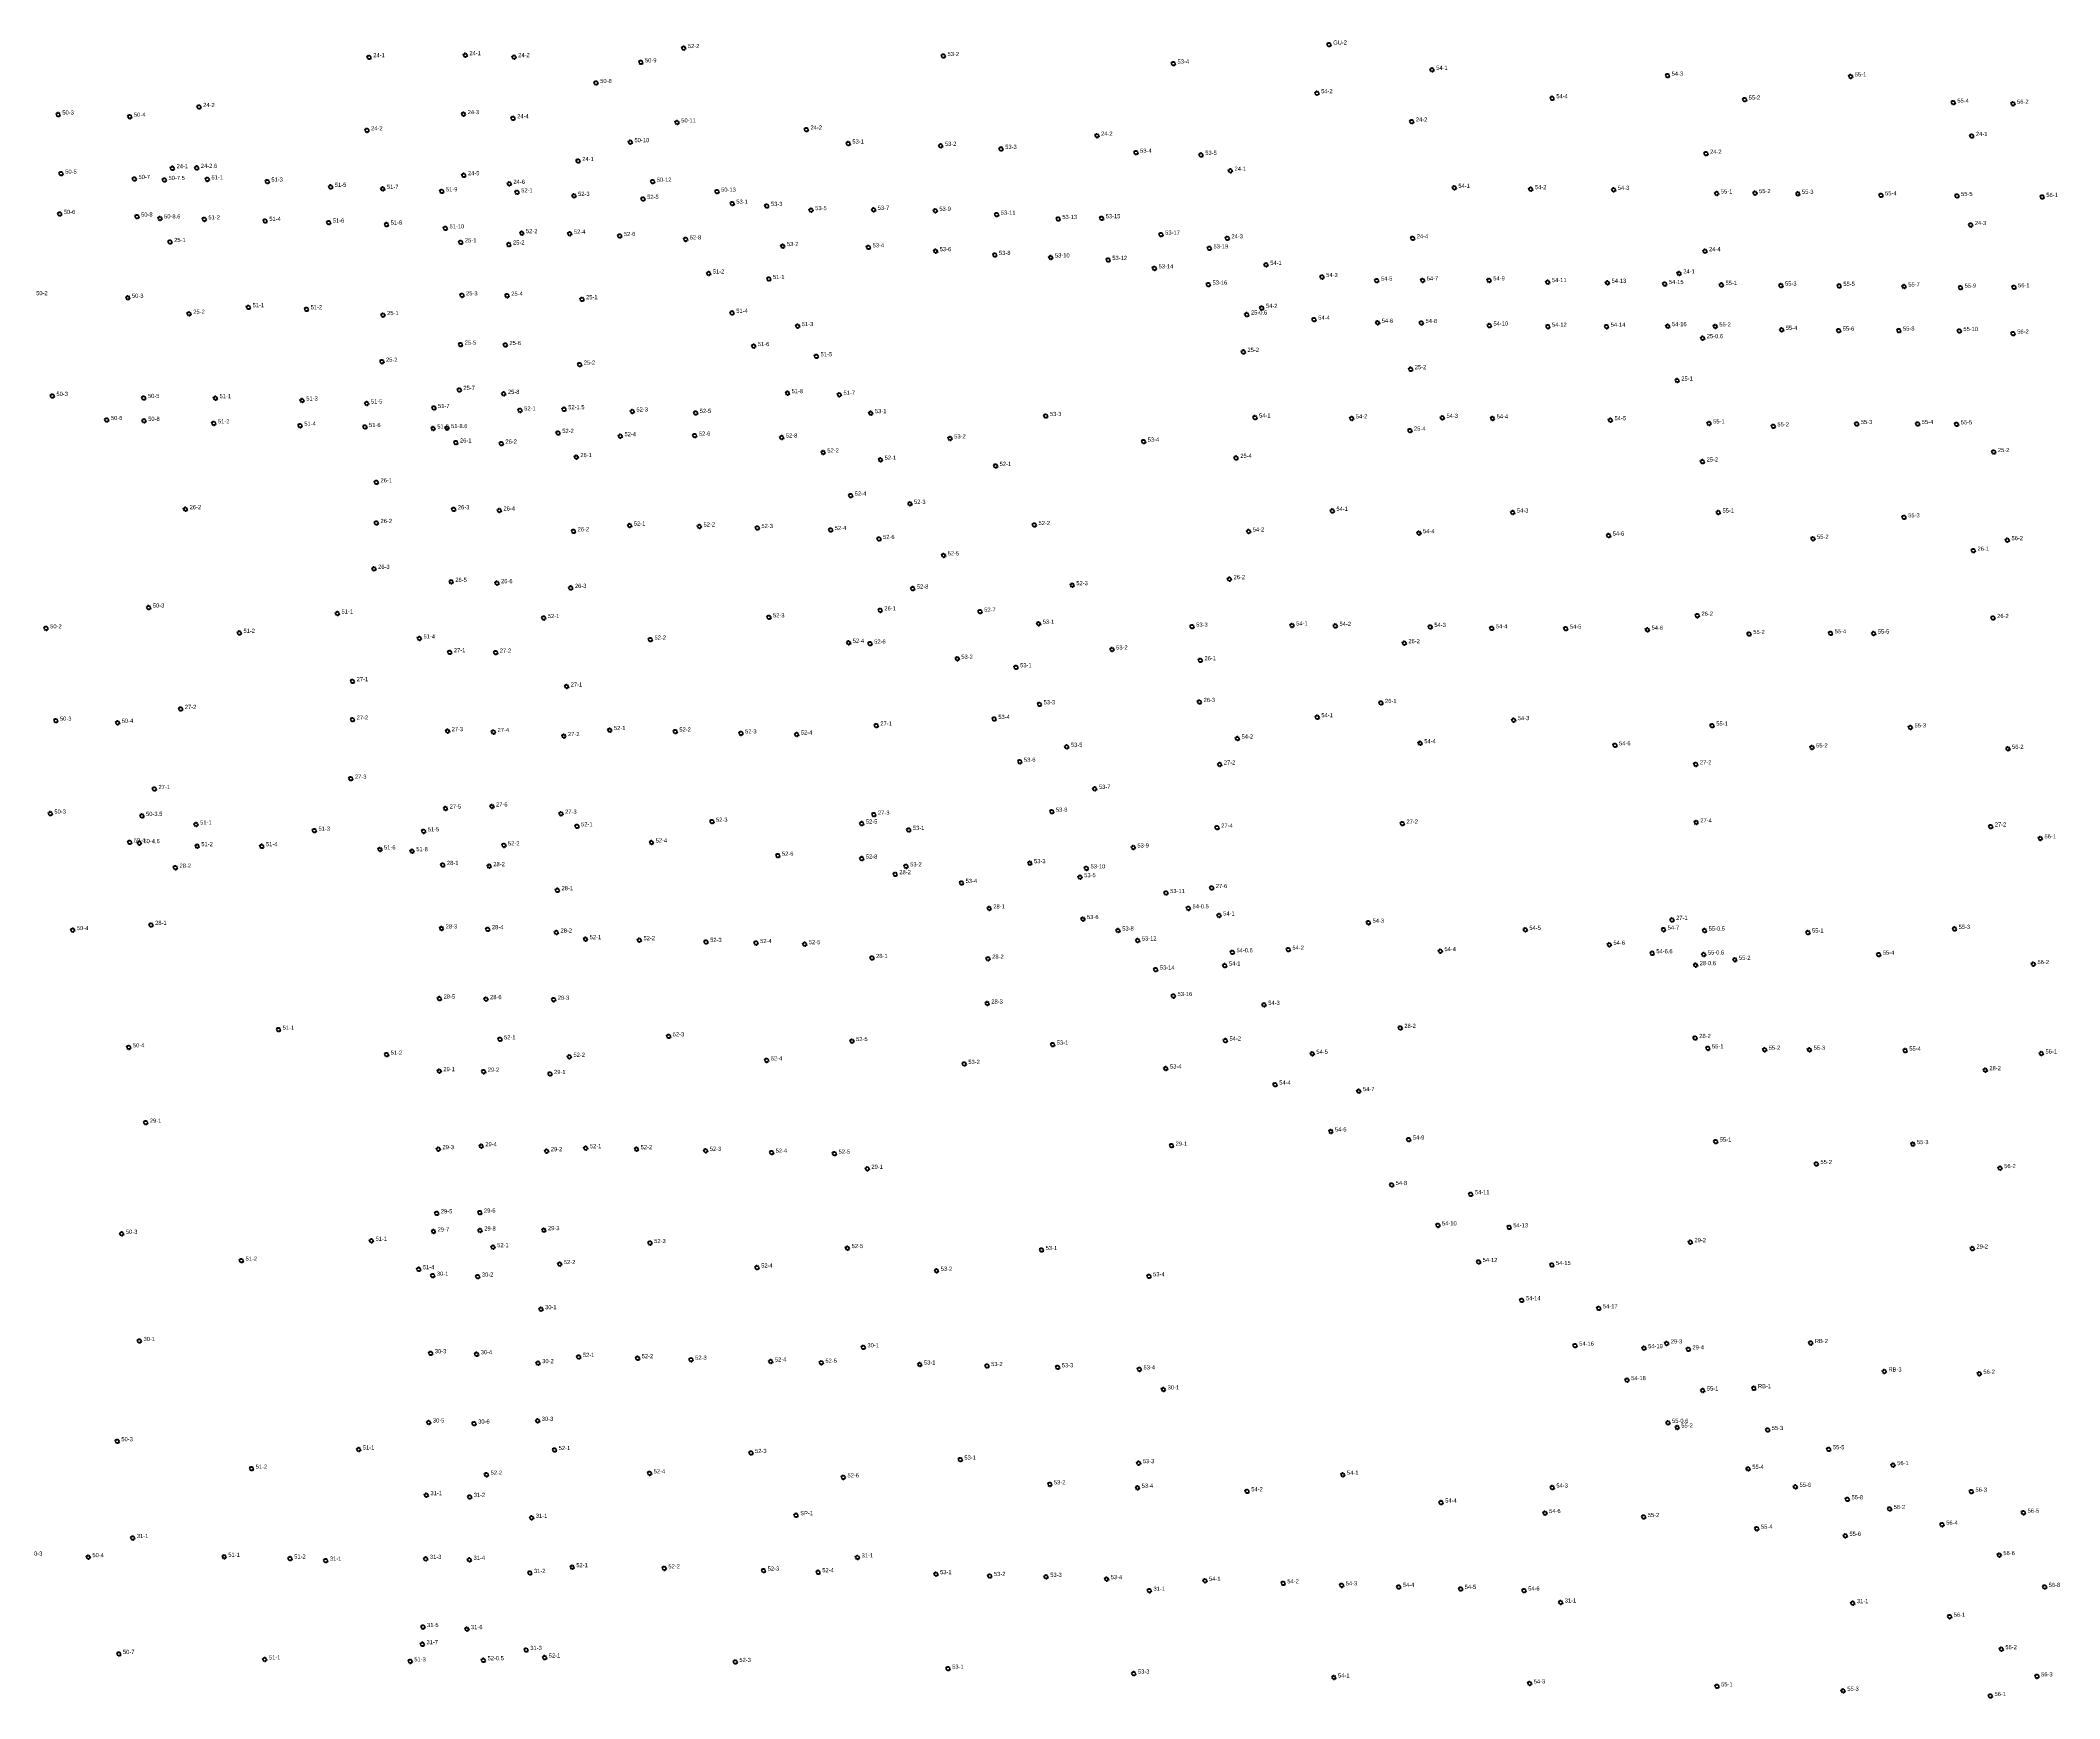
# Model space of a CAD drawing. Header units: inches. Extents: x 486468 to 494393, y 5455952 to 5461583.
# Drawn here: x 492440 to 493412, y 5455972 to 5456770 of the extents above; entities that cross this region are included whole.
import ezdxf

# ---------------------------------------------------------------- set-up
doc = ezdxf.new("R2010")
doc.units = ezdxf.units.IN
doc.header["$MEASUREMENT"] = 0
doc.layers.add('StreetLightingPoles', color=10, linetype='Continuous')

# ---------------------------------------------------------------- blocks, each defined once
blk = doc.blocks.new('Light')
at = {"color": 255}
for p, q in [((-0.71, 0.23), (-1.19, 0.39)), ((-0.44, 0.61), (-0.73, 1.01)), ((0, 0.75), (0, 1.25)), ((0.44, 0.61), (0.73, 1.01)), ((0.71, 0.23), (1.19, 0.39)), ((-0.71, -0.23), (-1.19, -0.39)), ((-0.44, -0.61), (-0.73, -1.01)), ((0, -0.75), (0, -1.25)), ((0.44, -0.61), (0.73, -1.01)), ((0.71, -0.23), (1.19, -0.39))]:
    blk.add_line(p, q, dxfattribs=at)
blk.add_circle((0, 0), 0.75, dxfattribs=at)

msp = doc.modelspace()

# ---------------------------------------------------------------- block references
at = {"layer": 'StreetLightingPoles'}
for p in [(492598.262, 5456761.897), (492644.524, 5456762.885), (492667.996, 5456761.947), (492729.014, 5456759.444), (492749.649, 5456766.302), (492874.598, 5456762.49), (492985.265, 5456758.853), (493060.163, 5456767.994), (492707.459, 5456749.493), (493109.711, 5456755.848), (493223.015, 5456753.047), (493311.151, 5456752.674), (493054.349, 5456744.603), (493167.515, 5456742.183), (493260.111, 5456741.522), (493360.507, 5456740.036), (493389.227, 5456739.523), (492448.649, 5456734.333), (492483.097, 5456733.284), (492516.419, 5456737.965), (492643.689, 5456734.55), (492667.526, 5456732.542), (492746.454, 5456730.544), (493099.946, 5456730.946), (492597.214, 5456726.715), (492723.939, 5456721.041), (492808.646, 5456727.077), (492828.801, 5456720.372), (492948.465, 5456724.138), (493369.428, 5456724.028), (492698.837, 5456711.989), (492873.32, 5456719.281), (492902.336, 5456717.812), (492967.24, 5456715.98), (492998.595, 5456714.932), (493241.514, 5456715.501), (492450.037, 5456705.881), (492485.307, 5456703.342), (492499.749, 5456702.859), (492503.614, 5456708.505), (492515.304, 5456708.674), (492520.407, 5456703.135), (492549.244, 5456702.062), (492643.821, 5456705.137), (492665.7, 5456700.994), (492734.686, 5456702.035), (493012.7, 5456707.279), (492579.757, 5456699.529), (492604.848, 5456698.584), (492633.229, 5456697.379), (492669.454, 5456696.893), (492696.812, 5456695.211), (492730.062, 5456693.724), (492765.644, 5456697.237), (492772.971, 5456691.452), (492789.615, 5456690.371), (493120.406, 5456699.069), (493157.207, 5456698.427), (493197.091, 5456698.111), (493246.701, 5456696.361), (493265.088, 5456696.535), (493285.729, 5456696.188), (493325.714, 5456695.486), (493362.28, 5456695.151), (493403.301, 5456694.691), (492449.366, 5456686.509), (492486.552, 5456685.233), (492497.618, 5456684.361), (492518.931, 5456683.896), (492548.238, 5456683.159), (492578.805, 5456682.346), (492606.637, 5456681.407), (492810.907, 5456688.352), (492841.008, 5456688.492), (492870.67, 5456688.028), (492900.216, 5456686.175), (492929.826, 5456684.091), (492950.703, 5456684.441), (493368.904, 5456681.164), (492502.464, 5456673.019), (492634.969, 5456679.597), (492642.365, 5456672.856), (492665.502, 5456671.784), (492671.738, 5456677.28), (492694.782, 5456676.988), (492718.852, 5456675.901), (492750.562, 5456674.271), (492797.317, 5456671.049), (492979.303, 5456676.556), (493011.191, 5456674.791), (493100.354, 5456674.805), (492838.535, 5456670.452), (492870.824, 5456668.597), (492899.338, 5456666.798), (492926.272, 5456665.582), (492953.885, 5456664.382), (493002.565, 5456669.957), (493029.862, 5456662.025), (493241.024, 5456668.608), (492761.656, 5456657.857), (492790.599, 5456655.219), (492976.154, 5456660.316), (493002.117, 5456652.517), (493056.805, 5456656.155), (493083.107, 5456654.418), (493105.17, 5456654.533), (493137.191, 5456654.546), (493165.402, 5456653.717), (493194.123, 5456653.381), (493221.698, 5456652.79), (493228.609, 5456657.889), (493248.95, 5456652.384), (493277.576, 5456652.067), (493305.621, 5456651.901), (493336.883, 5456651.621), (492482.158, 5456646.174), (492642.917, 5456647.338), (492664.663, 5456647.173), (492700.668, 5456645.48), (493363.996, 5456651.041), (493389.703, 5456651.207), (492511.645, 5456638.489), (492540.203, 5456641.631), (492568.132, 5456640.654), (492604.921, 5456637.857), (492772.912, 5456638.92), (492804.466, 5456632.555), (493020.582, 5456638.115), (493027.79, 5456641.285), (493052.961, 5456635.654), (493083.503, 5456634.15), (493104.591, 5456634.034), (493137.273, 5456632.824), (493165.449, 5456632.261), (493193.678, 5456632.256), (493223.152, 5456632.522), (493245.978, 5456632.406), (492642.235, 5456623.632), (492663.821, 5456623.447), (492783.304, 5456622.939), (493239.915, 5456626.738), (493277.937, 5456630.755), (493305.362, 5456630.38), (493334.331, 5456630.371), (493363.416, 5456630.195), (493389.307, 5456628.929), (492604.401, 5456615.413), (492699.536, 5456614.019), (492813.482, 5456618.038), (493018.932, 5456620.155), (493099.403, 5456611.813), (493227.662, 5456606.37), (492445.81, 5456598.971), (492489.831, 5456597.981), (492524.321, 5456597.884), (492566.033, 5456596.767), (492597.124, 5456595.325), (492629.433, 5456593.173), (492641.637, 5456601.848), (492663.036, 5456599.958), (492799.586, 5456600.288), (492824.512, 5456599.526), (492472.021, 5456587.371), (492489.963, 5456586.968), (492523.522, 5456585.746), (492565.075, 5456584.628), (492596.227, 5456584.024), (492635.716, 5456583.486), (492670.897, 5456592.004), (492692.073, 5456592.565), (492724.898, 5456591.482), (492755.36, 5456590.775), (492839.652, 5456590.677), (492923.857, 5456589.314), (493024.491, 5456588.564), (493071.086, 5456588.14), (493114.672, 5456588.424), (493138.817, 5456588.142), (493195.519, 5456587.288), (493242.998, 5456585.734), (493273.912, 5456584.325), (493314.055, 5456585.461), (493343.383, 5456585.469), (493362.098, 5456585.311), (492629.074, 5456583.307), (492639.993, 5456576.521), (492661.847, 5456576.031), (492689.203, 5456581.158), (492719.145, 5456579.591), (492754.947, 5456579.853), (492796.786, 5456578.964), (492877.789, 5456578.515), (492970.902, 5456576.985), (493099.053, 5456582.254), (492697.915, 5456569.517), (492816.751, 5456571.764), (492844.322, 5456568.259), (492899.698, 5456565.285), (493015.438, 5456569.157), (493239.835, 5456567.386), (493380.007, 5456571.969), (492601.753, 5456557.385), (492829.953, 5456550.999), (492858.466, 5456547.049), (492509.886, 5456544.477), (492601.753, 5456537.839), (492638.973, 5456544.439), (492660.911, 5456543.839), (492723.611, 5456536.611), (492757.2, 5456536.156), (492785.045, 5456535.428), (492918.366, 5456536.851), (493061.714, 5456543.659), (493148.546, 5456542.864), (493247.476, 5456542.867), (493336.852, 5456540.564), (492696.605, 5456533.821), (492820.326, 5456534.454), (492843.59, 5456530.141), (493021.448, 5456533.744), (493103.396, 5456532.95), (493194.659, 5456531.796), (493292.988, 5456530.246), (493386.529, 5456529.563), (492600.602, 5456515.763), (492874.668, 5456522.231), (493370.212, 5456524.501), (492637.744, 5456509.509), (492659.752, 5456508.88), (492695.279, 5456506.615), (492859.85, 5456506.288), (492936.558, 5456507.909), (493012.216, 5456510.82), (492492.183, 5456497.156), (492442.811, 5456487.124), (492582.975, 5456494.288), (492682.269, 5456492.102), (492790.623, 5456492.431), (492844.183, 5456495.783), (492892.228, 5456495.17), (492920.387, 5456489.343), (492994.254, 5456487.945), (493042.337, 5456488.545), (493063.186, 5456488.325), (493108.834, 5456487.822), (493138.436, 5456487.151), (493174.071, 5456487.008), (493213.377, 5456486.468), (493237.35, 5456493.216), (493379.667, 5456492.124), (492535.807, 5456484.958), (492622.44, 5456482.297), (492733.582, 5456481.706), (492828.954, 5456480.179), (492839.285, 5456479.795), (492955.711, 5456476.995), (493096.352, 5456480.009), (493262.299, 5456484.436), (493301.464, 5456484.736), (493322.211, 5456484.659), (492637.033, 5456475.649), (492659.123, 5456475.454), (492881.244, 5456472.505), (492909.511, 5456468.426), (492998.213, 5456471.801), (492590.261, 5456461.7), (492693.271, 5456459.159), (492507.587, 5456448.375), (492920.828, 5456450.626), (492997.811, 5456451.729), (493085.107, 5456451.249), (492447.512, 5456442.739), (492477.236, 5456441.727), (492590.262, 5456443.227), (492714.07, 5456438.196), (492842.264, 5456440.358), (492899.027, 5456443.559), (493054.473, 5456444.392), (493148.998, 5456442.996), (493244.484, 5456440.352), (493339.887, 5456439.483), (492636.002, 5456437.689), (492658.096, 5456437.261), (492691.969, 5456435.307), (492745.552, 5456437.476), (492777.169, 5456436.615), (492804.004, 5456436.065), (492933.96, 5456430.134), (493016.08, 5456434.138), (493103.987, 5456431.899), (493197.717, 5456430.867), (493292.538, 5456429.859), (493386.804, 5456429.184), (492911.367, 5456422.979), (493007.535, 5456421.638), (493236.634, 5456421.701), (492494.921, 5456409.865), (492589.452, 5456414.833), (492947.419, 5456409.934), (492635.012, 5456400.479), (492657.333, 5456401.448), (492926.766, 5456398.937), (492444.839, 5456398.038), (492488.931, 5456396.921), (492514.982, 5456392.797), (492571.919, 5456389.809), (492624.472, 5456389.472), (492690.576, 5456397.951), (492698.268, 5456391.907), (492763.205, 5456394.133), (492835.293, 5456393.227), (492841.122, 5456397.494), (492857.91, 5456390.177), (493006.292, 5456391.266), (493095.409, 5456393.19), (493236.809, 5456393.771), (493378.502, 5456391.777), (492483.031, 5456384.2), (492487.69, 5456383.806), (492515.535, 5456382.348), (492546.614, 5456382.332), (492603.438, 5456380.784), (492618.967, 5456379.955), (492663.106, 5456382.726), (492734.134, 5456384.136), (492965.951, 5456381.725), (493402.417, 5456386.087), (492505.07, 5456371.981), (492633.714, 5456373.321), (492656.024, 5456372.726), (492794.929, 5456377.774), (492835.285, 5456376.394), (492856.607, 5456372.632), (492916.196, 5456374.162), (492943.417, 5456371.67), (492688.853, 5456361.163), (492851.389, 5456368.851), (492883.313, 5456364.662), (492940.332, 5456367.446), (493003.659, 5456362.224), (492896.629, 5456352.391), (492981.71, 5456359.805), (492992.468, 5456352.418), (492455.632, 5456341.968), (492493.301, 5456344.475), (492633.09, 5456342.781), (492655.341, 5456342.383), (492688.372, 5456340.809), (492941.72, 5456347.278), (492958.659, 5456341.767), (493007.241, 5456349.012), (493079.117, 5456345.53), (493154.564, 5456342.1), (493221.105, 5456342.156), (493225.171, 5456346.886), (493240.835, 5456341.75), (493290.568, 5456340.796), (493361.115, 5456342.554), (492702.392, 5456337.626), (492728.287, 5456337.122), (492760.366, 5456336.282), (492784.433, 5456335.742), (492807.854, 5456335.207), (492968.055, 5456336.969), (493013.624, 5456331.295), (493040.547, 5456332.552), (493113.691, 5456331.861), (493195.006, 5456334.915), (493215.643, 5456330.848), (492840.213, 5456328.551), (492896.078, 5456328.191), (492976.733, 5456322.981), (493009.995, 5456324.912), (493236.512, 5456325.115), (493240.469, 5456330.242), (493255.43, 5456327.676), (493324.632, 5456330.168), (493399.042, 5456325.627), (492632.106, 5456309.038), (492654.461, 5456308.759), (492687.039, 5456308.487), (492895.668, 5456306.647), (492985.272, 5456310.251), (493028.9, 5456306.016), (492554.668, 5456294.069), (493094.399, 5456294.917), (492482.62, 5456285.549), (492661.2, 5456289.433), (492742.379, 5456290.878), (492830.604, 5456288.586), (492927.162, 5456286.878), (493010.262, 5456288.841), (493052.064, 5456282.462), (493236.312, 5456290.07), (493242.438, 5456285.065), (493269.758, 5456284.415), (493291.332, 5456284.416), (493337.385, 5456284.021), (493402.897, 5456282.599), (492606.65, 5456282.035), (492631.996, 5456274.119), (492653.33, 5456273.835), (492685.254, 5456272.751), (492694.591, 5456281.009), (492789.543, 5456279.3), (492884.605, 5456277.58), (492981.61, 5456275.378), (493375.896, 5456274.574), (493034.221, 5456267.64), (493074.483, 5456264.505), (492490.778, 5456249.335), (493061.023, 5456245.108), (492631.57, 5456236.594), (492652.192, 5456238.016), (492683.697, 5456235.625), (492702.492, 5456237.069), (492726.929, 5456236.569), (492760.165, 5456235.791), (492791.903, 5456234.892), (492822.179, 5456234.409), (492984.355, 5456238.259), (493098.498, 5456241.189), (493246.191, 5456240.231), (493341.062, 5456239.014), (492837.964, 5456227.131), (493294.612, 5456229.44), (493383.049, 5456227.458), (493090.252, 5456219.341), (493128.343, 5456214.886), (492630.781, 5456205.732), (492651.547, 5456206.052), (492479.234, 5456195.852), (492629.25, 5456196.988), (492651.656, 5456197.455), (492682.341, 5456197.612), (493112.525, 5456199.906), (493146.833, 5456198.989), (492599.345, 5456192.494), (492657.903, 5456189.444), (492733.454, 5456191.412), (492828.438, 5456188.99), (492921.803, 5456188.065), (493234.004, 5456191.836), (493369.686, 5456188.77), (492536.823, 5456182.925), (492622.113, 5456178.825), (492628.871, 5456175.707), (492689.972, 5456181.296), (492784.905, 5456179.626), (492871.279, 5456178.065), (492973.496, 5456175.419), (493132.096, 5456182.292), (493167.368, 5456180.852), (492650.517, 5456175.283), (492680.933, 5456159.602), (493152.886, 5456163.894), (493189.961, 5456160.005), (492487.73, 5456144.292), (492627.865, 5456138.402), (492649.952, 5456137.926), (492699.129, 5456136.619), (492836.052, 5456141.261), (493178.551, 5456142.051), (493211.689, 5456140.838), (493222.591, 5456143.125), (493233.015, 5456140.284), (493291.927, 5456143.302), (492679.555, 5456133.629), (492727.432, 5456136.004), (492753.162, 5456135.278), (492791.518, 5456134.43), (492815.834, 5456133.835), (492863.229, 5456132.977), (492895.575, 5456132.257), (492929.53, 5456131.668), (492968.9, 5456130.631), (493327.35, 5456129.625), (493373.027, 5456128.526), (492980.49, 5456121.001), (493203.534, 5456125.48), (493239.952, 5456120.471), (493264.555, 5456121.579), (492626.963, 5456105.102), (492648.736, 5456104.567), (492679.359, 5456105.885), (493223.222, 5456104.926), (493227.668, 5456102.694), (493271.19, 5456101.477), (492477.052, 5456096.061), (492593.239, 5456092.088), (492687.469, 5456091.85), (492781.993, 5456090.424), (493300.606, 5456092.219), (492541.663, 5456082.866), (492654.722, 5456079.959), (492733.196, 5456080.606), (492826.442, 5456078.676), (492882.701, 5456087.239), (492968.536, 5456085.525), (493066.786, 5456079.949), (493261.81, 5456082.781), (493331.539, 5456084.578), (492625.783, 5456070.109), (492646.612, 5456069.266), (492925.804, 5456075.315), (492967.997, 5456073.67), (493020.741, 5456072.001), (493167.553, 5456073.789), (493284.577, 5456074.129), (493369.201, 5456071.806), (492676.472, 5456059.231), (492803.705, 5456060.481), (493114.059, 5456066.564), (493164.059, 5456061.507), (493211.539, 5456059.615), (493309.585, 5456068.142), (493329.867, 5456063.46), (493394.295, 5456061.675), (492484.509, 5456049.493), (493265.988, 5456053.987), (493308.574, 5456050.554), (493355.144, 5456055.909), (492463.104, 5456040.31), (492528.525, 5456040.46), (492560.227, 5456039.634), (492625.508, 5456039.477), (492833.24, 5456040.181), (493382.637, 5456041.286), (492577.386, 5456038.626), (492646.53, 5456039.003), (492675.608, 5456032.704), (492695.963, 5456035.474), (492740.263, 5456034.897), (492788.047, 5456033.846), (492814.328, 5456033.058), (492870.996, 5456032.111), (492896.925, 5456031.253), (492924.001, 5456030.823), (492953.106, 5456029.717), (492973.695, 5456024.148), (493000.43, 5456028.932), (493038.089, 5456027.697), (493066.187, 5456026.72), (493093.664, 5456025.98), (493123.456, 5456025.001), (493153.951, 5456024.211), (493404.461, 5456025.978), (493171.573, 5456018.474), (493312.14, 5456018.168), (493358.748, 5456011.645), (492624.164, 5456006.667), (492645.299, 5456005.671), (492477.845, 5455993.737), (492548.034, 5455991.084), (492623.873, 5455998.415), (492673.826, 5455995.668), (492682.71, 5455991.993), (493383.609, 5455996.025), (492618.034, 5455990.157), (492653.272, 5455990.722), (492774.443, 5455989.875), (492876.819, 5455986.637), (492966.175, 5455984.299), (493062.479, 5455982.398), (493400.8, 5455982.945), (493156.653, 5455979.557), (493246.83, 5455978.161), (493307.531, 5455975.998), (493378.371, 5455973.513)]:
    msp.add_blockref('Light', p, dxfattribs=at)

# ---------------------------------------------------------------- texts
for s, p in [('GU-2', (493062.163, 5456767.994)), ('24-1', (492600.262, 5456761.897)), ('24-1', (492646.524, 5456762.885)), ('24-2', (492669.996, 5456761.947)), ('50-9', (492731.014, 5456759.444)), ('52-2', (492751.649, 5456766.302)), ('53-2', (492876.598, 5456762.49)), ('53-4', (492987.265, 5456758.853)), ('50-8', (492709.459, 5456749.493)), ('54-1', (493111.711, 5456755.848)), ('54-3', (493225.015, 5456753.047)), ('55-1', (493313.151, 5456752.674)), ('54-2', (493056.349, 5456744.603)), ('54-4', (493169.515, 5456742.183)), ('55-2', (493262.111, 5456741.522)), ('55-4', (493362.507, 5456740.036)), ('56-2', (493391.227, 5456739.523)), ('50-3', (492450.649, 5456734.333)), ('50-4', (492485.097, 5456733.284)), ('24-2', (492518.419, 5456737.965)), ('24-3', (492645.689, 5456734.55)), ('24-4', (492669.526, 5456732.542)), ('50-11', (492748.454, 5456730.544)), ('24-2', (493101.946, 5456730.946)), ('24-2', (492599.214, 5456726.715)), ('50-10', (492725.939, 5456721.041)), ('24-2', (492810.646, 5456727.077)), ('53-1', (492830.801, 5456720.372)), ('53-2', (492875.32, 5456719.281)), ('24-2', (492950.465, 5456724.138)), ('24-1', (493371.428, 5456724.028)), ('24-1', (492700.837, 5456711.989)), ('53-3', (492904.336, 5456717.812)), ('53-4', (492969.24, 5456715.98)), ('53-5', (493000.595, 5456714.932)), ('24-2', (493243.514, 5456715.501)), ('50-5', (492452.037, 5456705.881)), ('50-7', (492487.307, 5456703.342)), ('50-7.5', (492501.749, 5456702.859)), ('24-1', (492505.614, 5456708.505)), ('24-2.6', (492517.304, 5456708.674)), ('51-1', (492522.407, 5456703.135)), ('51-3', (492551.244, 5456702.062)), ('51-5', (492581.757, 5456699.529)), ('24-5', (492645.821, 5456705.137)), ('24-6', (492667.7, 5456700.994)), ('50-12', (492736.686, 5456702.035)), ('24-1', (493014.7, 5456707.279)), ('51-7', (492606.848, 5456698.584)), ('51-9', (492635.229, 5456697.379)), ('52-1', (492671.454, 5456696.893)), ('52-3', (492698.812, 5456695.211)), ('52-5', (492732.062, 5456693.724)), ('50-13', (492767.644, 5456697.237)), ('53-1', (492774.971, 5456691.452)), ('53-3', (492791.615, 5456690.371)), ('54-1', (493122.406, 5456699.069)), ('54-2', (493159.207, 5456698.427)), ('54-3', (493199.091, 5456698.111)), ('55-1', (493248.701, 5456696.361)), ('55-2', (493267.088, 5456696.535)), ('55-3', (493287.729, 5456696.188)), ('55-4', (493327.714, 5456695.486)), ('55-5', (493364.28, 5456695.151)), ('56-1', (493405.301, 5456694.691)), ('50-6', (492451.366, 5456686.509)), ('50-8', (492488.552, 5456685.233)), ('50-8.6', (492499.618, 5456684.361)), ('51-2', (492520.931, 5456683.896)), ('51-4', (492550.238, 5456683.159)), ('51-6', (492580.805, 5456682.346)), ('51-8', (492608.637, 5456681.407)), ('53-5', (492812.907, 5456688.352)), ('53-7', (492843.008, 5456688.492)), ('53-9', (492872.67, 5456688.028)), ('53-11', (492902.216, 5456686.175)), ('53-13', (492931.826, 5456684.091)), ('53-15', (492952.703, 5456684.441)), ('24-3', (493370.904, 5456681.164)), ('25-1', (492504.464, 5456673.019)), ('51-10', (492636.969, 5456679.597)), ('25-1', (492644.365, 5456672.856)), ('25-2', (492667.502, 5456671.784)), ('52-2', (492673.738, 5456677.28)), ('52-4', (492696.782, 5456676.988)), ('52-6', (492720.852, 5456675.901)), ('52-8', (492752.562, 5456674.271)), ('53-2', (492799.317, 5456671.049)), ('53-4', (492840.535, 5456670.452)), ('53-17', (492981.303, 5456676.556)), ('24-3', (493013.191, 5456674.791)), ('24-4', (493102.354, 5456674.805)), ('53-6', (492872.824, 5456668.597)), ('53-8', (492901.338, 5456666.798)), ('53-10', (492928.272, 5456665.582)), ('53-12', (492955.885, 5456664.382)), ('53-19', (493004.565, 5456669.957)), ('54-1', (493031.862, 5456662.025)), ('24-4', (493243.024, 5456668.608)), ('51-2', (492763.656, 5456657.857)), ('51-1', (492792.599, 5456655.219)), ('53-14', (492978.154, 5456660.316)), ('53-16', (493004.117, 5456652.517)), ('54-3', (493058.805, 5456656.155)), ('54-5', (493085.107, 5456654.418)), ('54-7', (493107.17, 5456654.533)), ('54-9', (493139.191, 5456654.546)), ('54-11', (493167.402, 5456653.717)), ('54-13', (493196.123, 5456653.381)), ('54-15', (493223.698, 5456652.79)), ('24-1', (493230.609, 5456657.889)), ('55-1', (493250.95, 5456652.384)), ('55-3', (493279.576, 5456652.067)), ('55-5', (493307.621, 5456651.901)), ('55-7', (493338.883, 5456651.621)), ('55-9', (493365.996, 5456651.041)), ('56-1', (493391.703, 5456651.207)), ('50-2', (492438.052, 5456647.433)), ('50-3', (492484.158, 5456646.174)), ('51-1', (492542.203, 5456641.631)), ('25-3', (492644.917, 5456647.338)), ('25-4', (492666.663, 5456647.173)), ('25-1', (492702.668, 5456645.48)), ('54-2', (493029.79, 5456641.285)), ('25-2', (492513.645, 5456638.489)), ('51-2', (492570.132, 5456640.654)), ('25-1', (492606.921, 5456637.857)), ('51-4', (492774.912, 5456638.92)), ('51-3', (492806.466, 5456632.555)), ('25-0.6', (493022.582, 5456638.115)), ('54-4', (493054.961, 5456635.654)), ('54-6', (493085.503, 5456634.15)), ('54-8', (493106.591, 5456634.034)), ('54-10', (493139.273, 5456632.824)), ('54-12', (493167.449, 5456632.261)), ('54-14', (493195.678, 5456632.256)), ('54-16', (493225.152, 5456632.522)), ('55-2', (493247.978, 5456632.406)), ('25-5', (492644.235, 5456623.632)), ('25-6', (492665.821, 5456623.447)), ('51-6', (492785.304, 5456622.939)), ('25-0.6', (493241.915, 5456626.738)), ('55-4', (493279.937, 5456630.755)), ('55-6', (493307.362, 5456630.38)), ('55-8', (493336.331, 5456630.371)), ('55-10', (493365.416, 5456630.195)), ('56-2', (493391.307, 5456628.929)), ('25-2', (492606.401, 5456615.413)), ('25-2', (492701.536, 5456614.019)), ('51-5', (492815.482, 5456618.038)), ('25-2', (493020.932, 5456620.155)), ('25-2', (493101.403, 5456611.813)), ('25-1', (493229.662, 5456606.37)), ('50-3', (492447.81, 5456598.971)), ('50-5', (492491.831, 5456597.981)), ('51-1', (492526.321, 5456597.884)), ('51-3', (492568.033, 5456596.767)), ('51-5', (492599.124, 5456595.325)), ('51-7', (492631.433, 5456593.173)), ('25-7', (492643.637, 5456601.848)), ('25-8', (492665.036, 5456599.958)), ('52-1.5', (492694.073, 5456592.565)), ('51-8', (492801.586, 5456600.288)), ('51-7', (492826.512, 5456599.526)), ('50-6', (492474.021, 5456587.371)), ('50-8', (492491.963, 5456586.968)), ('51-2', (492525.522, 5456585.746)), ('51-4', (492567.075, 5456584.628)), ('51-6', (492598.227, 5456584.024)), ('51-8', (492631.074, 5456583.307)), ('51-8.6', (492637.716, 5456583.486)), ('52-1', (492672.897, 5456592.004)), ('52-3', (492726.898, 5456591.482)), ('52-5', (492757.36, 5456590.775)), ('53-1', (492841.652, 5456590.677)), ('53-3', (492925.857, 5456589.314)), ('54-1', (493026.491, 5456588.564)), ('54-2', (493073.086, 5456588.14)), ('54-3', (493116.672, 5456588.424)), ('54-4', (493140.817, 5456588.142)), ('54-5', (493197.519, 5456587.288)), ('55-1', (493244.998, 5456585.734)), ('55-2', (493275.912, 5456584.325)), ('55-3', (493316.055, 5456585.461)), ('55-4', (493345.383, 5456585.469)), ('55-5', (493364.098, 5456585.311)), ('26-1', (492641.993, 5456576.521)), ('26-2', (492663.847, 5456576.031)), ('52-2', (492691.203, 5456581.158)), ('52-4', (492721.145, 5456579.591)), ('52-6', (492756.947, 5456579.853)), ('52-8', (492798.786, 5456578.964)), ('53-2', (492879.789, 5456578.515)), ('53-4', (492972.902, 5456576.985)), ('25-4', (493101.053, 5456582.254)), ('26-1', (492699.915, 5456569.517)), ('52-2', (492818.751, 5456571.764)), ('52-1', (492846.322, 5456568.259)), ('52-1', (492901.698, 5456565.285)), ('25-4', (493017.438, 5456569.157)), ('25-2', (493241.835, 5456567.386)), ('25-2', (493382.007, 5456571.969)), ('26-1', (492603.753, 5456557.385)), ('26-2', (492511.886, 5456544.477)), ('26-3', (492640.973, 5456544.439)), ('26-4', (492662.911, 5456543.839)), ('52-4', (492831.953, 5456550.999)), ('52-3', (492860.466, 5456547.049)), ('26-2', (492603.753, 5456537.839)), ('52-1', (492725.611, 5456536.611)), ('52-2', (492759.2, 5456536.156)), ('52-3', (492787.045, 5456535.428)), ('52-4', (492822.326, 5456534.454)), ('52-2', (492920.366, 5456536.851)), ('54-1', (493063.714, 5456543.659)), ('54-3', (493150.546, 5456542.864)), ('55-1', (493249.476, 5456542.867)), ('55-3', (493338.852, 5456540.564)), ('26-2', (492698.605, 5456533.821)), ('52-6', (492845.59, 5456530.141)), ('54-2', (493023.448, 5456533.744)), ('54-4', (493105.396, 5456532.95)), ('54-6', (493196.659, 5456531.796)), ('55-2', (493294.988, 5456530.246)), ('26-1', (493372.212, 5456524.501)), ('56-2', (493388.529, 5456529.563)), ('26-3', (492602.602, 5456515.763)), ('52-5', (492876.668, 5456522.231)), ('26-5', (492639.744, 5456509.509)), ('26-6', (492661.752, 5456508.88)), ('26-3', (492697.279, 5456506.615)), ('52-8', (492861.85, 5456506.288)), ('52-3', (492938.558, 5456507.909)), ('26-2', (493014.216, 5456510.82)), ('50-3', (492494.183, 5456497.156)), ('26-1', (492846.183, 5456495.783)), ('50-2', (492444.811, 5456487.124)), ('51-1', (492584.975, 5456494.288)), ('52-1', (492684.269, 5456492.102)), ('52-3', (492792.623, 5456492.431)), ('52-7', (492894.228, 5456495.17)), ('53-1', (492922.387, 5456489.343)), ('53-3', (492996.254, 5456487.945)), ('54-1', (493044.337, 5456488.545)), ('54-2', (493065.186, 5456488.325)), ('54-3', (493110.834, 5456487.822)), ('54-4', (493140.436, 5456487.151)), ('54-5', (493176.071, 5456487.008)), ('54-6', (493215.377, 5456486.468)), ('26-2', (493239.35, 5456493.216)), ('26-2', (493381.667, 5456492.124)), ('51-2', (492537.807, 5456484.958)), ('51-4', (492624.44, 5456482.297)), ('52-2', (492735.582, 5456481.706)), ('52-4', (492830.954, 5456480.179)), ('52-6', (492841.285, 5456479.795)), ('53-2', (492957.711, 5456476.995)), ('26-2', (493098.352, 5456480.009)), ('55-2', (493264.299, 5456484.436)), ('55-4', (493303.464, 5456484.736)), ('55-5', (493324.211, 5456484.659)), ('27-1', (492639.033, 5456475.649)), ('27-2', (492661.123, 5456475.454)), ('53-2', (492883.244, 5456472.505)), ('53-1', (492911.511, 5456468.426)), ('26-1', (493000.213, 5456471.801)), ('27-1', (492592.261, 5456461.7)), ('27-1', (492695.271, 5456459.159)), ('27-2', (492509.587, 5456448.375)), ('53-3', (492922.828, 5456450.626)), ('26-3', (492999.811, 5456451.729)), ('26-1', (493087.107, 5456451.249)), ('50-3', (492449.512, 5456442.739)), ('50-4', (492479.236, 5456441.727)), ('27-2', (492592.262, 5456443.227)), ('27-3', (492638.002, 5456437.689)), ('27-4', (492660.096, 5456437.261)), ('52-1', (492716.07, 5456438.196)), ('52-2', (492747.552, 5456437.476)), ('27-1', (492844.264, 5456440.358)), ('53-4', (492901.027, 5456443.559)), ('54-1', (493056.473, 5456444.392)), ('54-3', (493150.998, 5456442.996)), ('55-1', (493246.484, 5456440.352)), ('55-3', (493341.887, 5456439.483)), ('27-2', (492693.969, 5456435.307)), ('52-3', (492779.169, 5456436.615)), ('52-4', (492806.004, 5456436.065)), ('53-5', (492935.96, 5456430.134)), ('54-2', (493018.08, 5456434.138)), ('54-4', (493105.987, 5456431.899)), ('54-6', (493199.717, 5456430.867)), ('55-2', (493294.538, 5456429.859)), ('56-2', (493388.804, 5456429.184)), ('53-6', (492913.367, 5456422.979)), ('27-2', (493009.535, 5456421.638)), ('27-2', (493238.634, 5456421.701)), ('27-1', (492496.921, 5456409.865)), ('27-3', (492591.452, 5456414.833)), ('53-7', (492949.419, 5456409.934)), ('27-5', (492637.012, 5456400.479)), ('27-6', (492659.333, 5456401.448)), ('53-8', (492928.766, 5456398.937)), ('50-3', (492446.839, 5456398.038)), ('50-3.5', (492490.931, 5456396.921)), ('51-1', (492516.982, 5456392.797)), ('51-3', (492573.919, 5456389.809)), ('51-5', (492626.472, 5456389.472)), ('27-3', (492692.576, 5456397.951)), ('52-1', (492700.268, 5456391.907)), ('52-3', (492765.205, 5456394.133)), ('52-5', (492837.293, 5456393.227)), ('27-3', (492843.122, 5456397.494)), ('53-1', (492859.91, 5456390.177)), ('27-4', (493008.292, 5456391.266)), ('27-2', (493097.409, 5456393.19)), ('27-4', (493238.809, 5456393.771)), ('27-2', (493380.502, 5456391.777)), ('50-4', (492485.031, 5456384.2)), ('50-4.6', (492489.69, 5456383.806)), ('51-2', (492517.535, 5456382.348)), ('51-4', (492548.614, 5456382.332)), ('51-6', (492605.438, 5456380.784)), ('51-8', (492620.967, 5456379.955)), ('52-2', (492665.106, 5456382.726)), ('52-4', (492736.134, 5456384.136)), ('53-9', (492967.951, 5456381.725)), ('56-1', (493404.417, 5456386.087)), ('28-2', (492507.07, 5456371.981)), ('28-1', (492635.714, 5456373.321)), ('28-2', (492658.024, 5456372.726)), ('52-6', (492796.929, 5456377.774)), ('52-8', (492837.285, 5456376.394)), ('53-2', (492858.607, 5456372.632)), ('53-3', (492918.196, 5456374.162)), ('53-10', (492945.417, 5456371.67)), ('28-1', (492690.853, 5456361.163)), ('28-2', (492853.389, 5456368.851)), ('53-4', (492885.313, 5456364.662)), ('53-5', (492942.332, 5456367.446)), ('53-11', (492983.71, 5456359.805)), ('27-6', (493005.659, 5456362.224)), ('28-1', (492898.629, 5456352.391)), ('54-0.5', (492994.468, 5456352.418)), ('50-4', (492457.632, 5456341.968)), ('28-1', (492495.301, 5456344.475)), ('28-3', (492635.09, 5456342.781)), ('28-4', (492657.341, 5456342.383)), ('28-2', (492690.372, 5456340.809)), ('53-6', (492943.72, 5456347.278)), ('53-8', (492960.659, 5456341.767)), ('54-1', (493009.241, 5456349.012)), ('54-3', (493081.117, 5456345.53)), ('54-5', (493156.564, 5456342.1)), ('54-7', (493223.105, 5456342.156)), ('27-1', (493227.171, 5456346.886)), ('55-0.5', (493242.835, 5456341.75)), ('55-1', (493292.568, 5456340.796)), ('55-3', (493363.115, 5456342.554)), ('52-1', (492704.392, 5456337.626)), ('52-2', (492730.287, 5456337.122)), ('52-3', (492762.366, 5456336.282)), ('52-4', (492786.433, 5456335.742)), ('52-5', (492809.854, 5456335.207)), ('53-12', (492970.055, 5456336.969)), ('54-0.6', (493015.624, 5456331.295)), ('54-2', (493042.547, 5456332.552)), ('54-4', (493115.691, 5456331.861)), ('54-6', (493197.006, 5456334.915)), ('54-6.6', (493217.643, 5456330.848)), ('55-0.6', (493242.469, 5456330.242)), ('55-4', (493326.632, 5456330.168)), ('28-1', (492842.213, 5456328.551)), ('28-2', (492898.078, 5456328.191)), ('53-14', (492978.733, 5456322.981)), ('54-1', (493011.995, 5456324.912)), ('28-0.6', (493238.512, 5456325.115)), ('55-2', (493257.43, 5456327.676)), ('56-2', (493401.042, 5456325.627)), ('28-5', (492634.106, 5456309.038)), ('28-6', (492656.461, 5456308.759)), ('28-3', (492689.039, 5456308.487)), ('28-3', (492897.668, 5456306.647)), ('53-16', (492987.272, 5456310.251)), ('54-3', (493030.9, 5456306.016)), ('51-1', (492556.668, 5456294.069)), ('28-2', (493096.399, 5456294.917)), ('50-4', (492484.62, 5456285.549)), ('51-2', (492608.65, 5456282.035)), ('52-1', (492663.2, 5456289.433)), ('52-3', (492744.379, 5456290.878)), ('52-5', (492832.604, 5456288.586)), ('53-1', (492929.162, 5456286.878)), ('54-2', (493012.262, 5456288.841)), ('54-5', (493054.064, 5456282.462)), ('28-2', (493238.312, 5456290.07)), ('55-1', (493244.438, 5456285.065)), ('55-2', (493271.758, 5456284.415)), ('55-3', (493293.332, 5456284.416)), ('55-4', (493339.385, 5456284.021)), ('56-1', (493404.897, 5456282.599)), ('29-1', (492633.996, 5456274.119)), ('29-2', (492655.33, 5456273.835)), ('29-1', (492687.254, 5456272.751)), ('52-2', (492696.591, 5456281.009)), ('52-4', (492791.543, 5456279.3)), ('53-2', (492886.605, 5456277.58)), ('53-4', (492983.61, 5456275.378)), ('28-2', (493377.896, 5456274.574)), ('54-4', (493036.221, 5456267.64)), ('54-7', (493076.483, 5456264.505)), ('29-1', (492492.778, 5456249.335)), ('54-6', (493063.023, 5456245.108)), ('29-3', (492633.57, 5456236.594)), ('29-4', (492654.192, 5456238.016)), ('29-2', (492685.697, 5456235.625)), ('52-1', (492704.492, 5456237.069)), ('52-2', (492728.929, 5456236.569)), ('52-3', (492762.165, 5456235.791)), ('52-4', (492793.903, 5456234.892)), ('52-5', (492824.179, 5456234.409)), ('29-1', (492986.355, 5456238.259)), ('54-9', (493100.498, 5456241.189)), ('55-1', (493248.191, 5456240.231)), ('55-3', (493343.062, 5456239.014)), ('29-1', (492839.964, 5456227.131)), ('55-2', (493296.612, 5456229.44)), ('56-2', (493385.049, 5456227.458)), ('54-8', (493092.252, 5456219.341)), ('54-11', (493130.343, 5456214.886)), ('29-5', (492632.781, 5456205.732)), ('29-6', (492653.547, 5456206.052)), ('50-3', (492481.234, 5456195.852)), ('29-7', (492631.25, 5456196.988)), ('29-8', (492653.656, 5456197.455)), ('29-3', (492684.341, 5456197.612)), ('54-10', (493114.525, 5456199.906)), ('54-13', (493148.833, 5456198.989)), ('51-1', (492601.345, 5456192.494)), ('52-1', (492659.903, 5456189.444)), ('52-3', (492735.454, 5456191.412)), ('52-5', (492830.438, 5456188.99)), ('53-1', (492923.803, 5456188.065)), ('29-2', (493236.004, 5456191.836)), ('29-2', (493371.686, 5456188.77)), ('51-2', (492538.823, 5456182.925)), ('51-4', (492624.113, 5456178.825)), ('30-1', (492630.871, 5456175.707)), ('30-2', (492652.517, 5456175.283)), ('52-2', (492691.972, 5456181.296)), ('52-4', (492786.905, 5456179.626)), ('53-2', (492873.279, 5456178.065)), ('53-4', (492975.496, 5456175.419)), ('54-12', (493134.096, 5456182.292)), ('54-15', (493169.368, 5456180.852)), ('30-1', (492682.933, 5456159.602)), ('54-14', (493154.886, 5456163.894)), ('54-17', (493191.961, 5456160.005)), ('30-1', (492489.73, 5456144.292)), ('30-3', (492629.865, 5456138.402)), ('30-4', (492651.952, 5456137.926)), ('52-1', (492701.129, 5456136.619)), ('52-2', (492729.432, 5456136.004)), ('30-1', (492838.052, 5456141.261)), ('54-16', (493180.551, 5456142.051)), ('54-19', (493213.689, 5456140.838)), ('29-3', (493224.591, 5456143.125)), ('29-4', (493235.015, 5456140.284)), ('RB-2', (493293.927, 5456143.302)), ('30-2', (492681.555, 5456133.629)), ('52-3', (492755.162, 5456135.278)), ('52-4', (492793.518, 5456134.43)), ('52-5', (492817.834, 5456133.835)), ('53-1', (492865.229, 5456132.977)), ('53-2', (492897.575, 5456132.257)), ('53-3', (492931.53, 5456131.668)), ('53-4', (492970.9, 5456130.631)), ('RB-3', (493329.35, 5456129.625)), ('56-2', (493375.027, 5456128.526)), ('30-1', (492982.49, 5456121.001)), ('54-18', (493205.534, 5456125.48)), ('55-1', (493241.952, 5456120.471)), ('RB-1', (493266.555, 5456121.579)), ('30-5', (492628.963, 5456105.102)), ('30-6', (492650.736, 5456104.567)), ('30-3', (492681.359, 5456105.885)), ('55-0.6', (493225.222, 5456104.926)), ('55-2', (493229.668, 5456102.694)), ('55-3', (493273.19, 5456101.477)), ('50-3', (492479.052, 5456096.061)), ('51-1', (492595.239, 5456092.088)), ('52-1', (492689.469, 5456091.85)), ('52-3', (492783.993, 5456090.424)), ('53-1', (492884.701, 5456087.239)), ('55-5', (493302.606, 5456092.219)), ('51-2', (492543.663, 5456082.866)), ('52-2', (492656.722, 5456079.959)), ('52-4', (492735.196, 5456080.606)), ('52-6', (492828.442, 5456078.676)), ('53-3', (492970.536, 5456085.525)), ('54-1', (493068.786, 5456079.949)), ('55-4', (493263.81, 5456082.781)), ('56-1', (493333.539, 5456084.578)), ('31-1', (492627.783, 5456070.109)), ('31-2', (492648.612, 5456069.266)), ('53-2', (492927.804, 5456075.315)), ('53-4', (492969.997, 5456073.67)), ('54-2', (493022.741, 5456072.001)), ('54-3', (493169.553, 5456073.789)), ('55-6', (493286.577, 5456074.129)), ('55-8', (493311.585, 5456068.142)), ('56-3', (493371.201, 5456071.806)), ('31-1', (492678.472, 5456059.231)), ('SP-1', (492805.705, 5456060.481)), ('54-4', (493116.059, 5456066.564)), ('54-6', (493166.059, 5456061.507)), ('55-2', (493213.539, 5456059.615)), ('56-2', (493331.867, 5456063.46)), ('56-5', (493396.295, 5456061.675)), ('31-1', (492486.509, 5456049.493)), ('55-4', (493267.988, 5456053.987)), ('55-6', (493310.574, 5456050.554)), ('56-4', (493357.144, 5456055.909)), ('50-3', (492435.496, 5456041.042)), ('50-4', (492465.104, 5456040.31)), ('51-1', (492530.525, 5456040.46)), ('51-2', (492562.227, 5456039.634)), ('31-1', (492579.386, 5456038.626)), ('31-3', (492627.508, 5456039.477)), ('31-4', (492648.53, 5456039.003)), ('31-1', (492835.24, 5456040.181)), ('56-6', (493384.637, 5456041.286)), ('31-2', (492677.608, 5456032.704)), ('52-1', (492697.963, 5456035.474)), ('52-2', (492742.263, 5456034.897)), ('52-3', (492790.047, 5456033.846)), ('52-4', (492816.328, 5456033.058)), ('53-1', (492872.996, 5456032.111)), ('53-2', (492898.925, 5456031.253)), ('53-3', (492926.001, 5456030.823)), ('53-4', (492955.106, 5456029.717)), ('54-1', (493002.43, 5456028.932)), ('31-1', (492975.695, 5456024.148)), ('54-2', (493040.089, 5456027.697)), ('54-3', (493068.187, 5456026.72)), ('54-4', (493095.664, 5456025.98)), ('54-5', (493125.456, 5456025.001)), ('54-6', (493155.951, 5456024.211)), ('56-8', (493406.461, 5456025.978)), ('31-1', (493173.573, 5456018.474)), ('31-1', (493314.14, 5456018.168)), ('56-1', (493360.748, 5456011.645)), ('31-5', (492626.164, 5456006.667)), ('31-6', (492647.299, 5456005.671)), ('50-7', (492479.845, 5455993.737)), ('51-1', (492550.034, 5455991.084)), ('51-3', (492620.034, 5455990.157)), ('31-7', (492625.873, 5455998.415)), ('52-0.5', (492655.272, 5455990.722)), ('31-3', (492675.826, 5455995.668)), ('52-1', (492684.71, 5455991.993)), ('56-2', (493385.609, 5455996.025)), ('52-3', (492776.443, 5455989.875)), ('53-1', (492878.819, 5455986.637)), ('53-3', (492968.175, 5455984.299)), ('54-1', (493064.479, 5455982.398)), ('56-3', (493402.8, 5455982.945)), ('54-3', (493158.653, 5455979.557)), ('55-1', (493248.83, 5455978.161)), ('55-3', (493309.531, 5455975.998)), ('56-1', (493380.371, 5455973.513))]:
    msp.add_text(s, height=2, dxfattribs=at).set_placement(p)

doc.saveas('drawing.dxf')
